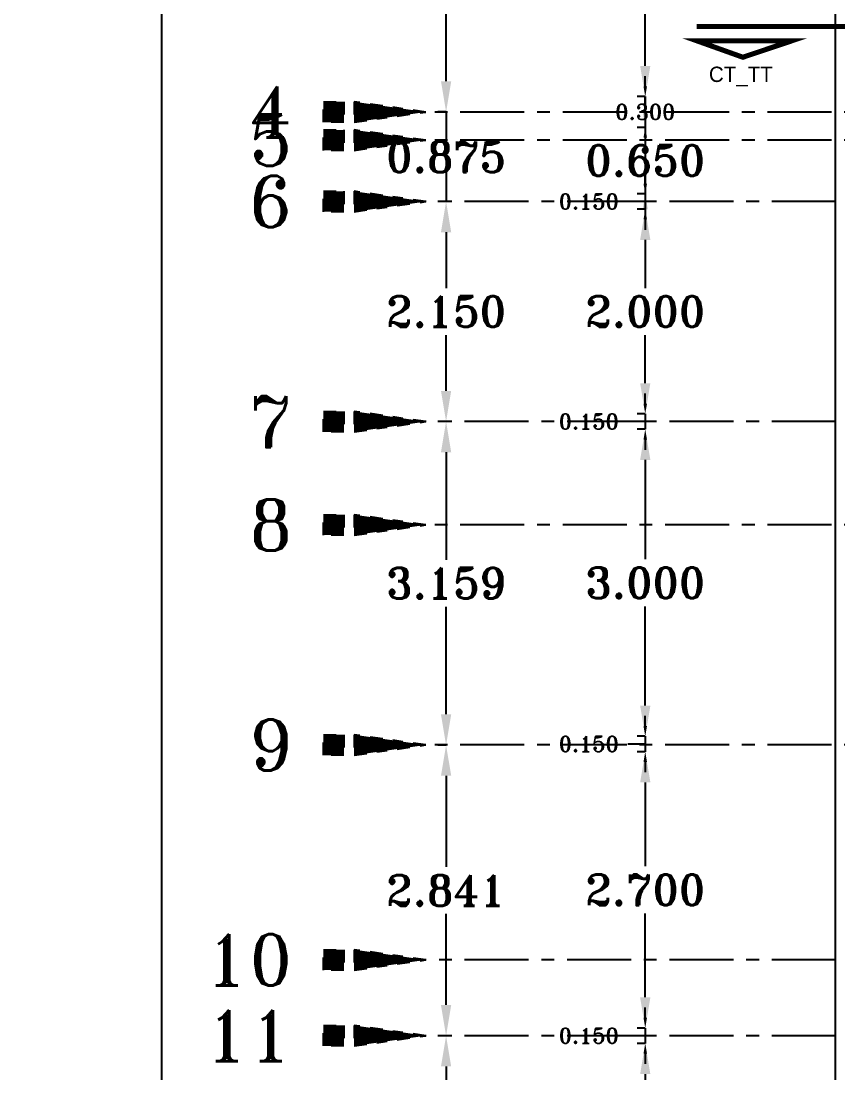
# Model space of a CAD drawing. Extents: x 915 to 2178, y -798 to 165.
# Drawn here: x 1286.92 to 1294.89, y -709.97 to -699.69 of the extents above; entities that cross this region are included whole.
import ezdxf
from ezdxf.enums import TextEntityAlignment as Align

# ---------------------------------------------------------------- set-up
doc = ezdxf.new("R2010")
doc.units = 0
doc.header["$LTSCALE"] = 0.5
doc.header["$MEASUREMENT"] = 0
for name, pattern in [('ACAD_ISO10W100', [18, 12, -3, 0, -3]), ('CENTER', [2, 1.25, -0.25, 0.25, -0.25]), ('DASHDOT2', [0.5, 0.25, -0.125, 0, -0.125])]:
    doc.linetypes.add(name, pattern=pattern)
doc.layers.get('0').update_dxf_attribs({"linetype": 'CONTINUOUS'})
doc.layers.get('DEFPOINTS').update_dxf_attribs({"linetype": 'CONTINUOUS'})
for name, color, linetype in [('COTA', 7, 'CONTINUOUS'), ('COTAS', 7, 'CONTINUOUS'), ('EJE', 125, 'DASHDOT2'), ('EJES', 125, 'CENTER'), ('linea_corte', 1, 'ACAD_ISO10W100'), ('TERRENO', 8, 'CONTINUOUS')]:
    doc.layers.add(name, color=color, linetype=linetype)
doc.styles.add('ROMANT', font='romant')
doc.dimstyles.new('detalle', dxfattribs={"dimtxt": 0.2, "dimasz": 0.15, "dimexe": 0.08, "dimexo": 0, "dimgap": 0.08, "dimtad": 0, "dimtih": 1, "dimtoh": 1, "dimdec": 3, "dimzin": 1, "dimdsep": 46, "dimtxsty": 'ROMANT', "dimcen": 0.15, "dimclrd": 143, "dimclre": 9, "dimadec": 0, "dimazin": 0, "dimtfac": 1, "dimtdec": 3, "dimtmove": 0, "dimatfit": 3, "dimfxl": 1, "dimarcsym": 0})

# ---------------------------------------------------------------- blocks, each defined once
blk = doc.blocks.new('*D54')
at = {"layer": 'COTAS', "color": 9, "lineweight": -2, "transparency": 16777216}
for p, q in [((1294.87, -671.662), (1288.213, -671.662)), ((1294.87, -721.612), (1288.213, -721.612))]:
    blk.add_line(p, q, dxfattribs=at)
at = {"layer": 'COTAS', "color": 143, "lineweight": -2, "transparency": 16777216}
for p, q in [((1288.293, -672.462), (1288.293, -696.257)), ((1288.293, -720.812), (1288.293, -697.017))]:
    blk.add_line(p, q, dxfattribs=at)
at = {"layer": 'COTAS', "color": 143, "transparency": 16777216}
for points in [[(1288.16, -672.462), (1288.426, -672.462), (1288.293, -671.662)], [(1288.16, -720.812), (1288.426, -720.812), (1288.293, -721.612)]]:
    blk.add_solid(points, dxfattribs=at)
at = {"layer": 'DEFPOINTS', "color": 0, "transparency": 16777216}
for p in [(1294.87, -671.662), (1288.293, -721.612), (1294.87, -721.612)]:
    blk.add_point(p, dxfattribs=at)
at = {"layer": 'COTAS', "color": 0, "transparency": 16777216, "insert": (1288.293, -696.637), "char_height": 0.6, "attachment_point": 5, "style": 'ROMANT'}
blk.add_mtext('49.950', dxfattribs=at)
blk = doc.blocks.new('DI-P0102')
at = {"const_width": 0.2}
blk.add_lwpolyline([(-0.8, 0), (-1, 0)], dxfattribs=at)
for points in [[(-1, 0.1), (-0.8, 0.1), (-0.8, -0.1), (-1, -0.1)], [(0, 0), (-0.7, 0.1), (-0.7, -0.1)]]:
    blk.add_lwpolyline(points, close=True)
blk.add_lwpolyline([(0, 0, 0, 0.2, 0), (-0.7, 0, 0.2, 0.2, 0)], format="xyseb")
at = {"style": 'ROMANT'}
blk.add_attdef('A', text='', height=0.6, dxfattribs=at).set_placement((-1.3, 0), align=Align.MIDDLE_RIGHT)
blk = doc.blocks.new('*D61')
at = {"layer": 'COTA', "color": 9, "lineweight": -2, "transparency": 16777216}
for p, q in [((1291.068, -691.881), (1290.988, -691.881)), ((1291.068, -700.581), (1290.988, -700.581))]:
    blk.add_line(p, q, dxfattribs=at)
at = {"layer": 'COTA', "color": 143, "lineweight": -2, "transparency": 16777216}
for p, q in [((1291.068, -692.181), (1291.068, -696.001)), ((1291.068, -700.281), (1291.068, -696.461))]:
    blk.add_line(p, q, dxfattribs=at)
at = {"layer": 'COTA', "color": 143, "transparency": 16777216}
for points in [[(1291.018, -692.181), (1291.118, -692.181), (1291.068, -691.881)], [(1291.018, -700.281), (1291.118, -700.281), (1291.068, -700.581)]]:
    blk.add_solid(points, dxfattribs=at)
at = {"layer": 'DEFPOINTS', "color": 0, "transparency": 16777216}
for p in [(1291.068, -691.881), (1291.068, -691.881), (1291.068, -700.581)]:
    blk.add_point(p, dxfattribs=at)
at = {"layer": 'COTA', "color": 0, "transparency": 16777216, "insert": (1291.068, -696.231), "char_height": 0.3, "attachment_point": 5, "style": 'ROMANT'}
blk.add_mtext('8.700', dxfattribs=at)
blk = doc.blocks.new('*D65')
at = {"layer": 'COTA', "color": 143, "lineweight": -2, "transparency": 16777216}
for p, q in [((1291.068, -700.281), (1291.068, -699.981)), ((1291.068, -700.581), (1291.068, -701.456)), ((1291.068, -700.581), (1291.068, -701.456)), ((1291.068, -701.756), (1291.068, -702.056))]:
    blk.add_line(p, q, dxfattribs=at)
at = {"layer": 'COTA', "color": 9, "lineweight": -2, "transparency": 16777216}
for p, q in [((1291.068, -700.581), (1290.988, -700.581)), ((1291.068, -701.456), (1290.988, -701.456))]:
    blk.add_line(p, q, dxfattribs=at)
at = {"layer": 'COTA', "color": 143, "transparency": 16777216}
for points in [[(1291.018, -700.281), (1291.118, -700.281), (1291.068, -700.581)], [(1291.018, -701.756), (1291.118, -701.756), (1291.068, -701.456)]]:
    blk.add_solid(points, dxfattribs=at)
at = {"layer": 'DEFPOINTS', "color": 0, "transparency": 16777216}
for p in [(1291.068, -700.581), (1291.068, -701.456), (1291.068, -701.456)]:
    blk.add_point(p, dxfattribs=at)
at = {"layer": 'COTA', "color": 0, "transparency": 16777216, "insert": (1291.068, -701.019), "char_height": 0.3, "attachment_point": 5, "style": 'ROMANT'}
blk.add_mtext('0.875', dxfattribs=at)
blk = doc.blocks.new('*D66')
at = {"layer": 'COTA', "color": 9, "lineweight": -2, "transparency": 16777216}
for p, q in [((1291.068, -701.456), (1290.988, -701.456)), ((1291.068, -703.606), (1290.988, -703.606))]:
    blk.add_line(p, q, dxfattribs=at)
at = {"layer": 'COTA', "color": 143, "lineweight": -2, "transparency": 16777216}
for p, q in [((1291.068, -701.756), (1291.068, -702.301)), ((1291.068, -703.306), (1291.068, -702.761))]:
    blk.add_line(p, q, dxfattribs=at)
at = {"layer": 'COTA', "color": 143, "transparency": 16777216}
for points in [[(1291.018, -701.756), (1291.118, -701.756), (1291.068, -701.456)], [(1291.018, -703.306), (1291.118, -703.306), (1291.068, -703.606)]]:
    blk.add_solid(points, dxfattribs=at)
at = {"layer": 'DEFPOINTS', "color": 0, "transparency": 16777216}
for p in [(1291.068, -701.456), (1291.068, -703.606), (1291.068, -703.606)]:
    blk.add_point(p, dxfattribs=at)
at = {"layer": 'COTA', "color": 0, "transparency": 16777216, "insert": (1291.068, -702.531), "char_height": 0.3, "attachment_point": 5, "style": 'ROMANT'}
blk.add_mtext('2.150', dxfattribs=at)
blk = doc.blocks.new('*D67')
at = {"layer": 'COTA', "color": 9, "lineweight": -2, "transparency": 16777216}
for p, q in [((1291.068, -703.606), (1290.988, -703.606)), ((1291.068, -706.766), (1290.988, -706.766))]:
    blk.add_line(p, q, dxfattribs=at)
at = {"layer": 'COTA', "color": 143, "lineweight": -2, "transparency": 16777216}
for p, q in [((1291.068, -703.906), (1291.068, -704.956)), ((1291.068, -706.466), (1291.068, -705.416))]:
    blk.add_line(p, q, dxfattribs=at)
at = {"layer": 'COTA', "color": 143, "transparency": 16777216}
for points in [[(1291.018, -703.906), (1291.118, -703.906), (1291.068, -703.606)], [(1291.018, -706.466), (1291.118, -706.466), (1291.068, -706.766)]]:
    blk.add_solid(points, dxfattribs=at)
at = {"layer": 'DEFPOINTS', "color": 0, "transparency": 16777216}
for p in [(1291.068, -703.606), (1291.068, -706.766), (1291.068, -706.766)]:
    blk.add_point(p, dxfattribs=at)
at = {"layer": 'COTA', "color": 0, "transparency": 16777216, "insert": (1291.068, -705.186), "char_height": 0.3, "attachment_point": 5, "style": 'ROMANT'}
blk.add_mtext('3.159', dxfattribs=at)
blk = doc.blocks.new('*D68')
at = {"layer": 'COTA', "color": 9, "lineweight": -2, "transparency": 16777216}
for p, q in [((1291.068, -706.766), (1290.988, -706.766)), ((1291.068, -709.606), (1290.988, -709.606))]:
    blk.add_line(p, q, dxfattribs=at)
at = {"layer": 'COTA', "color": 143, "lineweight": -2, "transparency": 16777216}
for p, q in [((1291.068, -707.066), (1291.068, -707.956)), ((1291.068, -709.306), (1291.068, -708.416))]:
    blk.add_line(p, q, dxfattribs=at)
at = {"layer": 'COTA', "color": 143, "transparency": 16777216}
for points in [[(1291.018, -707.066), (1291.118, -707.066), (1291.068, -706.766)], [(1291.018, -709.306), (1291.118, -709.306), (1291.068, -709.606)]]:
    blk.add_solid(points, dxfattribs=at)
at = {"layer": 'DEFPOINTS', "color": 0, "transparency": 16777216}
for p in [(1291.068, -706.766), (1291.068, -709.606), (1291.068, -709.606)]:
    blk.add_point(p, dxfattribs=at)
at = {"layer": 'COTA', "color": 0, "transparency": 16777216, "insert": (1291.068, -708.186), "char_height": 0.3, "attachment_point": 5, "style": 'ROMANT'}
blk.add_mtext('2.841', dxfattribs=at)
blk = doc.blocks.new('*D69')
at = {"layer": 'COTA', "color": 9, "lineweight": -2, "transparency": 16777216}
for p, q in [((1291.068, -709.606), (1290.988, -709.606)), ((1291.068, -716.337), (1290.988, -716.337))]:
    blk.add_line(p, q, dxfattribs=at)
at = {"layer": 'COTA', "color": 143, "lineweight": -2, "transparency": 16777216}
for p, q in [((1291.068, -709.906), (1291.068, -712.742)), ((1291.068, -716.037), (1291.068, -713.202))]:
    blk.add_line(p, q, dxfattribs=at)
at = {"layer": 'COTA', "color": 143, "transparency": 16777216}
for points in [[(1291.018, -709.906), (1291.118, -709.906), (1291.068, -709.606)], [(1291.018, -716.037), (1291.118, -716.037), (1291.068, -716.337)]]:
    blk.add_solid(points, dxfattribs=at)
at = {"layer": 'DEFPOINTS', "color": 0, "transparency": 16777216}
for p in [(1291.068, -709.606), (1291.068, -716.337), (1291.068, -716.337)]:
    blk.add_point(p, dxfattribs=at)
at = {"layer": 'COTA', "color": 0, "transparency": 16777216, "insert": (1291.068, -712.972), "char_height": 0.3, "attachment_point": 5, "style": 'ROMANT'}
blk.add_mtext('6.731', dxfattribs=at)
blk = doc.blocks.new('*D110')
at = {"layer": 'COTA', "color": 9, "lineweight": -2, "transparency": 16777216}
for p, q in [((1293.013, -692.031), (1292.933, -692.031)), ((1293.013, -700.431), (1292.933, -700.431))]:
    blk.add_line(p, q, dxfattribs=at)
at = {"layer": 'COTA', "color": 143, "lineweight": -2, "transparency": 16777216}
for p, q in [((1293.013, -692.331), (1293.013, -696.001)), ((1293.013, -700.131), (1293.013, -696.461))]:
    blk.add_line(p, q, dxfattribs=at)
at = {"layer": 'COTA', "color": 143, "transparency": 16777216}
for points in [[(1292.963, -692.331), (1293.063, -692.331), (1293.013, -692.031)], [(1292.963, -700.131), (1293.063, -700.131), (1293.013, -700.431)]]:
    blk.add_solid(points, dxfattribs=at)
at = {"layer": 'DEFPOINTS', "color": 0, "transparency": 16777216}
for p in [(1293.013, -692.031), (1293.013, -700.431), (1293.013, -700.431)]:
    blk.add_point(p, dxfattribs=at)
at = {"layer": 'COTA', "color": 0, "transparency": 16777216, "insert": (1293.013, -696.231), "char_height": 0.3, "attachment_point": 5, "style": 'ROMANT'}
blk.add_mtext('8.400', dxfattribs=at)
blk = doc.blocks.new('*D111')
at = {"layer": 'COTA', "color": 143, "lineweight": -2, "transparency": 16777216}
for p, q in [((1293.013, -700.581), (1293.013, -700.431)), ((1293.013, -700.731), (1293.013, -701.381)), ((1293.013, -700.731), (1293.013, -701.381)), ((1293.013, -701.531), (1293.013, -701.681))]:
    blk.add_line(p, q, dxfattribs=at)
at = {"layer": 'COTA', "color": 9, "lineweight": -2, "transparency": 16777216}
for p, q in [((1293.013, -700.731), (1292.933, -700.731)), ((1293.013, -701.381), (1292.933, -701.381))]:
    blk.add_line(p, q, dxfattribs=at)
at = {"layer": 'COTA', "color": 143, "transparency": 16777216}
for points in [[(1292.988, -700.581), (1293.038, -700.581), (1293.013, -700.731)], [(1292.988, -701.531), (1293.038, -701.531), (1293.013, -701.381)]]:
    blk.add_solid(points, dxfattribs=at)
at = {"layer": 'DEFPOINTS', "color": 0, "transparency": 16777216}
for p in [(1293.013, -700.731), (1293.013, -701.381), (1293.013, -701.381)]:
    blk.add_point(p, dxfattribs=at)
at = {"layer": 'COTA', "color": 0, "transparency": 16777216, "insert": (1293.013, -701.056), "char_height": 0.3, "attachment_point": 5, "style": 'ROMANT'}
blk.add_mtext('0.650', dxfattribs=at)
blk = doc.blocks.new('*D112')
at = {"layer": 'COTA', "color": 9, "lineweight": -2, "transparency": 16777216}
for p, q in [((1293.013, -701.531), (1292.933, -701.531)), ((1293.013, -703.531), (1292.933, -703.531))]:
    blk.add_line(p, q, dxfattribs=at)
at = {"layer": 'COTA', "color": 143, "lineweight": -2, "transparency": 16777216}
for p, q in [((1293.013, -701.831), (1293.013, -702.301)), ((1293.013, -703.231), (1293.013, -702.761))]:
    blk.add_line(p, q, dxfattribs=at)
at = {"layer": 'COTA', "color": 143, "transparency": 16777216}
for points in [[(1292.963, -701.831), (1293.063, -701.831), (1293.013, -701.531)], [(1292.963, -703.231), (1293.063, -703.231), (1293.013, -703.531)]]:
    blk.add_solid(points, dxfattribs=at)
at = {"layer": 'DEFPOINTS', "color": 0, "transparency": 16777216}
for p in [(1293.013, -701.531), (1293.013, -703.531), (1293.013, -703.531)]:
    blk.add_point(p, dxfattribs=at)
at = {"layer": 'COTA', "color": 0, "transparency": 16777216, "insert": (1293.013, -702.531), "char_height": 0.3, "attachment_point": 5, "style": 'ROMANT'}
blk.add_mtext('2.000', dxfattribs=at)
blk = doc.blocks.new('*D113')
at = {"layer": 'COTA', "color": 9, "lineweight": -2, "transparency": 16777216}
for p, q in [((1293.013, -703.681), (1292.933, -703.681)), ((1293.013, -706.681), (1292.933, -706.681))]:
    blk.add_line(p, q, dxfattribs=at)
at = {"layer": 'COTA', "color": 143, "lineweight": -2, "transparency": 16777216}
for p, q in [((1293.013, -703.981), (1293.013, -704.951)), ((1293.013, -706.381), (1293.013, -705.411))]:
    blk.add_line(p, q, dxfattribs=at)
at = {"layer": 'COTA', "color": 143, "transparency": 16777216}
for points in [[(1292.963, -703.981), (1293.063, -703.981), (1293.013, -703.681)], [(1292.963, -706.381), (1293.063, -706.381), (1293.013, -706.681)]]:
    blk.add_solid(points, dxfattribs=at)
at = {"layer": 'DEFPOINTS', "color": 0, "transparency": 16777216}
for p in [(1293.013, -703.681), (1293.013, -706.681), (1293.013, -706.681)]:
    blk.add_point(p, dxfattribs=at)
at = {"layer": 'COTA', "color": 0, "transparency": 16777216, "insert": (1293.013, -705.181), "char_height": 0.3, "attachment_point": 5, "style": 'ROMANT'}
blk.add_mtext('3.000', dxfattribs=at)
blk = doc.blocks.new('*D114')
at = {"layer": 'COTA', "color": 9, "lineweight": -2, "transparency": 16777216}
for p, q in [((1293.013, -706.831), (1292.933, -706.831)), ((1293.013, -709.531), (1292.933, -709.531))]:
    blk.add_line(p, q, dxfattribs=at)
at = {"layer": 'COTA', "color": 143, "lineweight": -2, "transparency": 16777216}
for p, q in [((1293.013, -707.131), (1293.013, -707.951)), ((1293.013, -709.231), (1293.013, -708.411))]:
    blk.add_line(p, q, dxfattribs=at)
at = {"layer": 'COTA', "color": 143, "transparency": 16777216}
for points in [[(1292.963, -707.131), (1293.063, -707.131), (1293.013, -706.831)], [(1292.963, -709.231), (1293.063, -709.231), (1293.013, -709.531)]]:
    blk.add_solid(points, dxfattribs=at)
at = {"layer": 'DEFPOINTS', "color": 0, "transparency": 16777216}
for p in [(1293.013, -706.831), (1293.013, -709.531), (1293.013, -709.531)]:
    blk.add_point(p, dxfattribs=at)
at = {"layer": 'COTA', "color": 0, "transparency": 16777216, "insert": (1293.013, -708.181), "char_height": 0.3, "attachment_point": 5, "style": 'ROMANT'}
blk.add_mtext('2.700', dxfattribs=at)
blk = doc.blocks.new('*D115')
at = {"layer": 'COTA', "color": 9, "lineweight": -2, "transparency": 16777216}
for p, q in [((1293.013, -709.681), (1292.933, -709.681)), ((1293.013, -716.262), (1292.933, -716.262))]:
    blk.add_line(p, q, dxfattribs=at)
at = {"layer": 'COTA', "color": 143, "lineweight": -2, "transparency": 16777216}
for p, q in [((1293.013, -709.981), (1293.013, -712.742)), ((1293.013, -715.962), (1293.013, -713.202))]:
    blk.add_line(p, q, dxfattribs=at)
at = {"layer": 'COTA', "color": 143, "transparency": 16777216}
for points in [[(1292.963, -709.981), (1293.063, -709.981), (1293.013, -709.681)], [(1292.963, -715.962), (1293.063, -715.962), (1293.013, -716.262)]]:
    blk.add_solid(points, dxfattribs=at)
at = {"layer": 'DEFPOINTS', "color": 0, "transparency": 16777216}
for p in [(1293.013, -709.681), (1293.013, -716.262), (1293.013, -716.262)]:
    blk.add_point(p, dxfattribs=at)
at = {"layer": 'COTA', "color": 0, "transparency": 16777216, "insert": (1293.013, -712.972), "char_height": 0.3, "attachment_point": 5, "style": 'ROMANT'}
blk.add_mtext('6.581', dxfattribs=at)
blk = doc.blocks.new('*D120')
at = {"layer": 'COTA', "color": 143, "lineweight": -2, "transparency": 16777216}
for p, q in [((1293.013, -700.331), (1293.013, -700.231)), ((1293.013, -700.431), (1293.013, -700.731)), ((1293.013, -700.431), (1293.013, -700.731)), ((1293.013, -700.831), (1293.013, -700.931))]:
    blk.add_line(p, q, dxfattribs=at)
at = {"layer": 'COTA', "color": 9, "lineweight": -2, "transparency": 16777216}
for p, q in [((1293.013, -700.431), (1292.933, -700.431)), ((1293.013, -700.731), (1292.933, -700.731))]:
    blk.add_line(p, q, dxfattribs=at)
at = {"layer": 'COTA', "color": 143, "transparency": 16777216}
for points in [[(1292.996, -700.331), (1293.03, -700.331), (1293.013, -700.431)], [(1292.996, -700.831), (1293.03, -700.831), (1293.013, -700.731)]]:
    blk.add_solid(points, dxfattribs=at)
at = {"layer": 'DEFPOINTS', "color": 0, "transparency": 16777216}
for p in [(1293.013, -700.431), (1293.013, -700.731), (1293.013, -700.731)]:
    blk.add_point(p, dxfattribs=at)
at = {"layer": 'COTA', "color": 0, "transparency": 16777216, "insert": (1293.013, -700.581), "char_height": 0.15, "attachment_point": 5, "style": 'ROMANT'}
blk.add_mtext('0.300', dxfattribs=at)
blk = doc.blocks.new('*D121')
at = {"layer": 'COTA', "color": 143, "lineweight": -2, "transparency": 16777216}
for p, q in [((1293.013, -701.281), (1293.013, -701.181)), ((1293.013, -701.381), (1293.013, -701.531)), ((1293.013, -701.381), (1293.013, -701.531)), ((1293.004, -701.456), (1292.844, -701.456)), ((1293.013, -701.456), (1293.004, -701.456)), ((1293.013, -701.631), (1293.013, -701.731))]:
    blk.add_line(p, q, dxfattribs=at)
at = {"layer": 'COTA', "color": 9, "lineweight": -2, "transparency": 16777216}
for p, q in [((1293.013, -701.381), (1292.933, -701.381)), ((1293.013, -701.531), (1292.933, -701.531))]:
    blk.add_line(p, q, dxfattribs=at)
at = {"layer": 'COTA', "color": 143, "transparency": 16777216}
for points in [[(1292.996, -701.281), (1293.03, -701.281), (1293.013, -701.381)], [(1292.996, -701.631), (1293.03, -701.631), (1293.013, -701.531)]]:
    blk.add_solid(points, dxfattribs=at)
at = {"layer": 'DEFPOINTS', "color": 0, "transparency": 16777216}
for p in [(1293.013, -701.381), (1293.013, -701.531), (1293.013, -701.531)]:
    blk.add_point(p, dxfattribs=at)
at = {"layer": 'COTA', "color": 0, "transparency": 16777216, "insert": (1292.461, -701.456), "char_height": 0.15, "attachment_point": 5, "style": 'ROMANT'}
blk.add_mtext('0.150', dxfattribs=at)
blk = doc.blocks.new('*D122')
at = {"layer": 'COTA', "color": 143, "lineweight": -2, "transparency": 16777216}
for p, q in [((1293.013, -703.431), (1293.013, -703.331)), ((1293.004, -703.606), (1292.844, -703.606)), ((1293.013, -703.606), (1293.004, -703.606)), ((1293.013, -703.531), (1293.013, -703.681)), ((1293.013, -703.531), (1293.013, -703.681)), ((1293.013, -703.781), (1293.013, -703.881))]:
    blk.add_line(p, q, dxfattribs=at)
at = {"layer": 'COTA', "color": 9, "lineweight": -2, "transparency": 16777216}
for p, q in [((1293.013, -703.531), (1292.933, -703.531)), ((1293.013, -703.681), (1292.933, -703.681))]:
    blk.add_line(p, q, dxfattribs=at)
at = {"layer": 'COTA', "color": 143, "transparency": 16777216}
for points in [[(1292.996, -703.431), (1293.03, -703.431), (1293.013, -703.531)], [(1292.996, -703.781), (1293.03, -703.781), (1293.013, -703.681)]]:
    blk.add_solid(points, dxfattribs=at)
at = {"layer": 'DEFPOINTS', "color": 0, "transparency": 16777216}
for p in [(1293.013, -703.531), (1293.013, -703.681), (1293.013, -703.681)]:
    blk.add_point(p, dxfattribs=at)
at = {"layer": 'COTA', "color": 0, "transparency": 16777216, "insert": (1292.461, -703.606), "char_height": 0.15, "attachment_point": 5, "style": 'ROMANT'}
blk.add_mtext('0.150', dxfattribs=at)
blk = doc.blocks.new('*D123')
at = {"layer": 'COTA', "color": 143, "lineweight": -2, "transparency": 16777216}
for p, q in [((1293.013, -706.581), (1293.013, -706.481)), ((1293.013, -706.681), (1293.013, -706.831)), ((1293.013, -706.681), (1293.013, -706.831)), ((1293.004, -706.756), (1292.844, -706.756)), ((1293.013, -706.756), (1293.004, -706.756)), ((1293.013, -706.931), (1293.013, -707.031))]:
    blk.add_line(p, q, dxfattribs=at)
at = {"layer": 'COTA', "color": 9, "lineweight": -2, "transparency": 16777216}
for p, q in [((1293.013, -706.681), (1292.933, -706.681)), ((1293.013, -706.831), (1292.933, -706.831))]:
    blk.add_line(p, q, dxfattribs=at)
at = {"layer": 'COTA', "color": 143, "transparency": 16777216}
for points in [[(1292.996, -706.581), (1293.03, -706.581), (1293.013, -706.681)], [(1292.996, -706.931), (1293.03, -706.931), (1293.013, -706.831)]]:
    blk.add_solid(points, dxfattribs=at)
at = {"layer": 'DEFPOINTS', "color": 0, "transparency": 16777216}
for p in [(1293.013, -706.681), (1293.013, -706.831), (1293.013, -706.831)]:
    blk.add_point(p, dxfattribs=at)
at = {"layer": 'COTA', "color": 0, "transparency": 16777216, "insert": (1292.461, -706.756), "char_height": 0.15, "attachment_point": 5, "style": 'ROMANT'}
blk.add_mtext('0.150', dxfattribs=at)
blk = doc.blocks.new('*D124')
at = {"layer": 'COTA', "color": 143, "lineweight": -2, "transparency": 16777216}
for p, q in [((1293.013, -709.431), (1293.013, -709.331)), ((1293.013, -709.531), (1293.013, -709.681)), ((1293.013, -709.531), (1293.013, -709.681)), ((1293.004, -709.606), (1292.844, -709.606)), ((1293.013, -709.606), (1293.004, -709.606)), ((1293.013, -709.781), (1293.013, -709.881))]:
    blk.add_line(p, q, dxfattribs=at)
at = {"layer": 'COTA', "color": 9, "lineweight": -2, "transparency": 16777216}
for p, q in [((1293.013, -709.531), (1292.933, -709.531)), ((1293.013, -709.681), (1292.933, -709.681))]:
    blk.add_line(p, q, dxfattribs=at)
at = {"layer": 'COTA', "color": 143, "transparency": 16777216}
for points in [[(1292.996, -709.431), (1293.03, -709.431), (1293.013, -709.531)], [(1292.996, -709.781), (1293.03, -709.781), (1293.013, -709.681)]]:
    blk.add_solid(points, dxfattribs=at)
at = {"layer": 'DEFPOINTS', "color": 0, "transparency": 16777216}
for p in [(1293.013, -709.531), (1293.013, -709.681), (1293.013, -709.681)]:
    blk.add_point(p, dxfattribs=at)
at = {"layer": 'COTA', "color": 0, "transparency": 16777216, "insert": (1292.461, -709.606), "char_height": 0.15, "attachment_point": 5, "style": 'ROMANT'}
blk.add_mtext('0.150', dxfattribs=at)

msp = doc.modelspace()

# ---------------------------------------------------------------- linework, layer by layer
at = {"layer": 'EJES'}
for p, q in [((1318.832, -700.5811), (1290.8699, -700.5811)), ((1318.832, -700.5811), (1290.8699, -700.5811)), ((1318.832, -700.8561), (1290.8699, -700.8561)), ((1318.8739, -701.4561), (1290.8699, -701.4561)), ((1318.8739, -703.6061), (1290.8699, -703.6061)), ((1318.832, -704.6155), (1290.8699, -704.6155)), ((1318.832, -706.7655), (1290.8699, -706.7655)), ((1318.8739, -708.8655), (1290.8699, -708.8655)), ((1318.8739, -709.6061), (1290.8699, -709.6061))]:
    msp.add_line(p, q, dxfattribs=at)
at = {"layer": 'linea_corte', "ltscale": 0.05, "const_width": 0.05}
msp.add_lwpolyline([(1293.5149, -699.7463), (1316.3647, -699.7463)], dxfattribs=at)
at = {"layer": 'linea_corte', "const_width": 0.05}
msp.add_lwpolyline([(1293.5149, -699.8848), (1294.4465, -699.8848), (1293.9662, -700.0461), (1293.5149, -699.8848)], dxfattribs=at)
at = {"layer": 'TERRENO'}
msp.add_lwpolyline([(1294.8699, -721.6124), (1294.8699, -671.6624), (1315.4108, -674.2236), (1314.8361, -720.45), (1294.8699, -721.6124)], dxfattribs=at)

# ---------------------------------------------------------------- block references
at = {"layer": 'EJE'}
ref = msp.add_blockref('DI-P0102', (1290.8699, -700.5811), dxfattribs=at)
ref.add_attrib('A', '4', dxfattribs={"layer": '0', "height": 0.5, "style": 'ROMANT'}).set_placement((1289.5699, -700.5811), align=Align.MIDDLE_RIGHT)
ref = msp.add_blockref('DI-P0102', (1290.8699, -700.8561), dxfattribs=at)
ref.add_attrib('A', '5', dxfattribs={"layer": '0', "height": 0.5, "style": 'ROMANT'}).set_placement((1289.5699, -700.8561), align=Align.MIDDLE_RIGHT)
ref = msp.add_blockref('DI-P0102', (1290.8699, -701.4561), dxfattribs=at)
ref.add_attrib('A', '6', dxfattribs={"layer": '0', "height": 0.5, "style": 'ROMANT'}).set_placement((1289.5699, -701.4561), align=Align.MIDDLE_RIGHT)
ref = msp.add_blockref('DI-P0102', (1290.8699, -703.6061), dxfattribs=at)
ref.add_attrib('A', '7', dxfattribs={"layer": '0', "height": 0.5, "style": 'ROMANT'}).set_placement((1289.5699, -703.6061), align=Align.MIDDLE_RIGHT)
ref = msp.add_blockref('DI-P0102', (1290.8699, -704.6155), dxfattribs=at)
ref.add_attrib('A', '8', dxfattribs={"layer": '0', "height": 0.5, "style": 'ROMANT'}).set_placement((1289.5699, -704.6155), align=Align.MIDDLE_RIGHT)
ref = msp.add_blockref('DI-P0102', (1290.8699, -706.7655), dxfattribs=at)
ref.add_attrib('A', '9', dxfattribs={"layer": '0', "height": 0.5, "style": 'ROMANT'}).set_placement((1289.5699, -706.7655), align=Align.MIDDLE_RIGHT)
ref = msp.add_blockref('DI-P0102', (1290.8699, -708.8655), dxfattribs=at)
ref.add_attrib('A', '10', dxfattribs={"layer": '0', "height": 0.5, "style": 'ROMANT'}).set_placement((1289.5699, -708.8655), align=Align.MIDDLE_RIGHT)
ref = msp.add_blockref('DI-P0102', (1290.8699, -709.6061), dxfattribs=at)
ref.add_attrib('A', '11', dxfattribs={"layer": '0', "height": 0.5, "style": 'ROMANT'}).set_placement((1289.5699, -709.6061), align=Align.MIDDLE_RIGHT)

# ---------------------------------------------------------------- texts
at = {"layer": 'linea_corte', "linetype": 'ByBlock'}
msp.add_text('CT_TT', height=0.15, dxfattribs=at).set_placement((1293.6348, -700.2878))

# ---------------------------------------------------------------- dimensions: what is measured, and where the dimension line sits
at = {"layer": 'COTA'}
for base, p1, p2, picture, middle in [((1291.0683, -691.8811), (1291.0683, -700.5811), (1291.0683, -691.8811), '*D61', (1291.0683, -696.2311)), ((1293.0131, -700.4311), (1293.0131, -692.0311), (1293.0131, -700.4311), '*D110', (1293.0131, -696.2311)), ((1291.0683, -703.6061), (1291.0683, -701.4561), (1291.0683, -703.6061), '*D66', (1291.0683, -702.5311)), ((1293.0131, -703.5311), (1293.0131, -701.5311), (1293.0131, -703.5311), '*D112', (1293.0131, -702.5311)), ((1291.0683, -706.7655), (1291.0683, -703.6061), (1291.0683, -706.7655), '*D67', (1291.0683, -705.1858)), ((1293.0131, -706.6811), (1293.0131, -703.6811), (1293.0131, -706.6811), '*D113', (1293.0131, -705.1811)), ((1291.0683, -709.6061), (1291.0683, -706.7655), (1291.0683, -709.6061), '*D68', (1291.0683, -708.1858)), ((1293.0131, -709.5311), (1293.0131, -706.8311), (1293.0131, -709.5311), '*D114', (1293.0131, -708.1811)), ((1291.0683, -716.3374), (1291.0683, -709.6061), (1291.0683, -716.3374), '*D69', (1291.0683, -712.9718)), ((1293.0131, -716.2624), (1293.0131, -709.6811), (1293.0131, -716.2624), '*D115', (1293.0131, -712.9718))]:
    dim = msp.add_linear_dim(base=base, p1=p1, p2=p2, angle=90, dimstyle='detalle', override={"dimtxt": 0.3, "dimasz": 0.3, "dimtmove": 1}, dxfattribs=at)
    dim.commit()
    dim.dimension.update_dxf_attribs({"geometry": picture, "text_midpoint": middle})
for base, p1, p2, override, picture, middle in [((1291.0683, -701.4561), (1291.0683, -700.5811), (1291.0683, -701.4561), {"dimtxt": 0.3, "dimasz": 0.3, "dimtmove": 1}, '*D65', (1291.0683, -701.0186)), ((1293.0131, -700.7311), (1293.0131, -700.4311), (1293.0131, -700.7311), {"dimtxt": 0.15, "dimasz": 0.1, "dimtmove": 1}, '*D120', (1293.0131, -700.5811)), ((1293.0131, -701.3811), (1293.0131, -700.7311), (1293.0131, -701.3811), {"dimtxt": 0.3, "dimasz": 0.15, "dimtmove": 1}, '*D111', (1293.0131, -701.0561)), ((1293.0131, -701.5311), (1293.0131, -701.3811), (1293.0131, -701.5311), {"dimtxt": 0.15, "dimasz": 0.1, "dimtmove": 1}, '*D121', (1292.7643, -701.4561)), ((1293.0131, -703.6811), (1293.0131, -703.5311), (1293.0131, -703.6811), {"dimtxt": 0.15, "dimasz": 0.1, "dimtmove": 1}, '*D122', (1292.7643, -703.6061)), ((1293.0131, -706.8311), (1293.0131, -706.6811), (1293.0131, -706.8311), {"dimtxt": 0.15, "dimasz": 0.1, "dimtmove": 1}, '*D123', (1292.7643, -706.7561)), ((1293.0131, -709.6811), (1293.0131, -709.5311), (1293.0131, -709.6811), {"dimtxt": 0.15, "dimasz": 0.1, "dimtmove": 1}, '*D124', (1292.7643, -709.6061))]:
    dim = msp.add_linear_dim(base=base, p1=p1, p2=p2, angle=90, dimstyle='detalle', override=override, dxfattribs=at)
    dim.commit()
    dim.dimension.update_dxf_attribs({"geometry": picture, "text_midpoint": middle, "dimtype": 160})
at = {"layer": 'COTAS'}
dim = msp.add_linear_dim(base=(1288.2929, -721.6124), p1=(1294.8699, -671.6624), p2=(1294.8699, -721.6124), angle=270, dimstyle='detalle', override={"dimtxt": 0.6, "dimasz": 0.8}, dxfattribs=at)
dim.commit()
dim.dimension.update_dxf_attribs({"geometry": '*D54', "text_midpoint": (1288.2929, -696.6374), "dimtype": 161})

doc.saveas('drawing.dxf')
